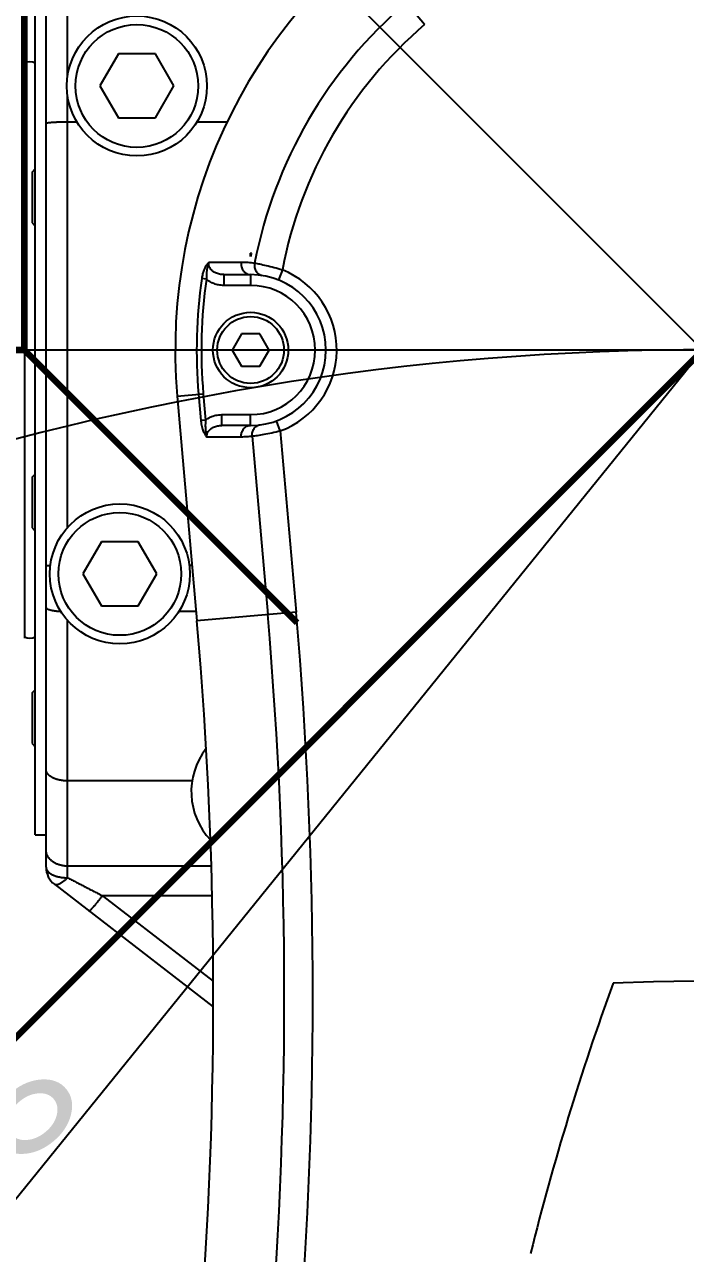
# Model space of a CAD drawing. Extents: x 0 to 4205, y 0 to 2970.
# Drawn here: x 2329 to 2390.4, y 862.3 to 976.4 of the extents above; entities that cross this region are included whole.
import ezdxf

# ---------------------------------------------------------------- set-up
doc = ezdxf.new("R2010")
doc.units = 0
doc.header["$LTSCALE"] = 231.275
doc.header["$PDMODE"] = 3
doc.header["$PDSIZE"] = 0.3125
doc.linetypes.add('CENTER', pattern=[0.6, 0.375, -0.075, 0.075, -0.075])
doc.layers.get('0').update_dxf_attribs({"linetype": 'CONTINUOUS'})
doc.layers.get('Defpoints').update_dxf_attribs({"linetype": 'CONTINUOUS'})
for name, color, linetype in [('5_ALL_CURVE', 7, 'CONTINUOUS'), ('95_ALL_DIM', 7, 'CONTINUOUS'), ('DEFAULT_1', 7, 'CENTER')]:
    doc.layers.add(name, color=color, linetype=linetype)
doc.layers.add('坐标轴', color=10, linetype='CONTINUOUS', lineweight=200)
doc.styles.get("Standard").update_dxf_attribs({"font": 'txt', "width": 0.8})
doc.dimstyles.new('DIMSTYLE_1', dxfattribs={"dimtxt": 20, "dimasz": 7.5, "dimexe": 0.18, "dimexo": 0.0625, "dimgap": 0.09, "dimtad": 1, "dimdec": 3, "dimdsep": 46, "dimtxsty": 'Standard', "dimblk": 'OPEN', "dimblk1": 'OPEN', "dimblk2": 'OPEN', "dimcen": 0.09, "dimadec": 0, "dimazin": 0, "dimtp": 0.001, "dimtm": 0.001, "dimtfac": 1, "dimtdec": 3, "dimtofl": 0, "dimtmove": 0, "dimatfit": 3, "dimldrblk": 'OPEN', "dimfxl": 1, "dimtolj": 1, "dimarcsym": 0})
doc.dimstyles.new('DIMSTYLE_2', dxfattribs={"dimtxt": 20, "dimasz": 7.5, "dimexe": 0.18, "dimexo": 0.0625, "dimgap": 0.09, "dimtad": 1, "dimdec": 3, "dimdsep": 46, "dimtxsty": 'Standard', "dimblk": 'OPEN', "dimblk1": 'OPEN', "dimblk2": 'OPEN', "dimcen": 0.09, "dimadec": 0, "dimazin": 0, "dimtp": 0.5, "dimtm": 0.5, "dimtfac": 1, "dimtdec": 3, "dimtofl": 0, "dimtmove": 0, "dimatfit": 3, "dimldrblk": 'OPEN', "dimfxl": 1, "dimtolj": 1, "dimarcsym": 0})

# ---------------------------------------------------------------- blocks, each defined once
blk = doc.blocks.new('_OPEN')
at = {"color": 0, "linetype": 'ByBlock'}
for p, q in [((0, 0), (-1, 0.233)), ((-1, -0.233), (0, 0)), ((-1, 0), (0, 0))]:
    blk.add_line(p, q, dxfattribs=at)
blk = doc.blocks.new('*D9')
at = {"layer": '95_ALL_DIM', "color": 0, "lineweight": -2, "transparency": 16777216}
for p, q in [((2391.97, 1260.27), (2391.97, 1295.39)), ((2199.03, 166.09), (2187.02, 133.09))]:
    blk.add_line(p, q, dxfattribs=at)
blk.add_arc((2391.97, 696.17), 599.04, 90.71735, 249.28265, dxfattribs=at)
at = {"layer": 'Defpoints', "color": 0, "transparency": 16777216}
for p in [(2391.97, 1260.21), (2391.97, 1207.56), (1911.46, 1053.89), (2390.26, 691.47), (2199.06, 166.14)]:
    blk.add_point(p, dxfattribs=at)
at = {"layer": '95_ALL_DIM', "color": 0, "lineweight": -2, "transparency": 16777216, "xscale": 7.5, "yscale": 7.5, "zscale": 7.5}
for p, rotation in [((2391.97, 1295.21), 0.3586754377824675), ((2187.08, 133.25), 339.6413245622188)]:
    blk.add_blockref('_OPEN', p, dxfattribs=dict(at, rotation=rotation))
at = {"layer": '95_ALL_DIM', "color": 0, "transparency": 16777216, "insert": (1783.99, 733.52), "char_height": 20, "attachment_point": 5, "rotation": 86.4841}
blk.add_mtext('\\A1;-160°', dxfattribs=at)
blk = doc.blocks.new('*D25')
at = {"layer": '95_ALL_DIM', "color": 0, "lineweight": -2, "transparency": 16777216}
for p, q in [((2391.92, 946.21), (2257.72, 1080.42)), ((2392.03, 946.17), (2581.83, 946.17))]:
    blk.add_line(p, q, dxfattribs=at)
blk.add_arc((2391.97, 946.17), 189.68, 2.2656, 132.7344, dxfattribs=at)
at = {"layer": 'Defpoints', "color": 0, "transparency": 16777216}
for p in [(2391.97, 1135.85), (2237.29, 946.17), (2386.97, 946.17), (2395.5, 942.63), (2501.34, 836.79)]:
    blk.add_point(p, dxfattribs=at)
at = {"layer": '95_ALL_DIM', "color": 0, "lineweight": -2, "transparency": 16777216, "xscale": 7.5, "yscale": 7.5, "zscale": 7.5}
for p, rotation in [((2257.84, 1080.29), 223.8671770193098), ((2581.65, 946.17), 271.1328229806631)]:
    blk.add_blockref('_OPEN', p, dxfattribs=dict(at, rotation=rotation))
at = {"layer": '95_ALL_DIM', "color": 0, "transparency": 16777216, "insert": (2501.77, 1113.05), "char_height": 20, "attachment_point": 5, "rotation": 326.6574}
blk.add_mtext('\\A1;+135°', dxfattribs=at)
blk = doc.blocks.new('*D26')
at = {"layer": '95_ALL_DIM', "color": 0, "lineweight": -2, "transparency": 16777216}
blk.add_arc((2391.97, 946.17), 109.77, 183.9155, 227.0845, dxfattribs=at)
at = {"layer": 'Defpoints', "color": 0, "transparency": 16777216}
for p in [(2237.2, 946.17), (2386.97, 946.17), (2388.82, 942.28), (2287, 914.07), (2294.57, 825.89)]:
    blk.add_point(p, dxfattribs=at)
at = {"layer": '95_ALL_DIM', "color": 0, "lineweight": -2, "transparency": 16777216, "xscale": 7.5, "yscale": 7.5, "zscale": 7.5}
for p, rotation in [((2282.2, 946.17), 91.95775256100515), ((2322.89, 860.86), 319.042247439009)]:
    blk.add_blockref('_OPEN', p, dxfattribs=dict(at, rotation=rotation))
at = {"layer": '95_ALL_DIM', "color": 0, "transparency": 16777216, "insert": (2314.96, 882.88), "char_height": 20, "attachment_point": 5, "rotation": 309.4118}
blk.add_mtext('\\A1;-51°', dxfattribs=at)
blk = doc.blocks.new('*D37')
at = {"layer": 'Defpoints', "color": 0, "transparency": 16777216}
for p in [(2328.97, 1038), (2328.97, 946.17), (2391.97, 946.17)]:
    blk.add_point(p, dxfattribs=at)
at = {"layer": '坐标轴', "color": 0, "lineweight": -2, "transparency": 16777216}
for p, q in [((2328.97, 946.23), (2328.97, 1038.18)), ((2391.97, 946.23), (2391.97, 1038.18)), ((2384.47, 1038), (2336.47, 1038))]:
    blk.add_line(p, q, dxfattribs=at)
at = {"layer": '坐标轴', "color": 0, "lineweight": -2, "transparency": 16777216, "xscale": 7.5, "yscale": 7.5, "zscale": 7.5, "rotation": 180}
blk.add_blockref('_OPEN', (2328.97, 1038), dxfattribs=at)
at = {"layer": '坐标轴', "color": 0, "lineweight": -2, "transparency": 16777216, "xscale": 7.5, "yscale": 7.5, "zscale": 7.5}
blk.add_blockref('_OPEN', (2391.97, 1038), dxfattribs=at)
at = {"layer": '坐标轴', "color": 0, "transparency": 16777216, "insert": (2360.47, 1048.09), "char_height": 20, "attachment_point": 5}
blk.add_mtext('\\A1;63', dxfattribs=at)
blk = doc.blocks.new('*D38')
at = {"layer": 'Defpoints', "color": 0, "transparency": 16777216}
for p in [(2141.97, 1037.39), (2141.97, 946.17), (2328.97, 946.17)]:
    blk.add_point(p, dxfattribs=at)
at = {"layer": '坐标轴', "color": 0, "lineweight": -2, "transparency": 16777216}
for p, q in [((2141.97, 946.23), (2141.97, 1037.57)), ((2321.47, 1037.39), (2149.47, 1037.39)), ((2328.97, 946.23), (2328.97, 1037.57))]:
    blk.add_line(p, q, dxfattribs=at)
at = {"layer": '坐标轴', "color": 0, "lineweight": -2, "transparency": 16777216, "xscale": 7.5, "yscale": 7.5, "zscale": 7.5, "rotation": 180}
blk.add_blockref('_OPEN', (2141.97, 1037.39), dxfattribs=at)
at = {"layer": '坐标轴', "color": 0, "lineweight": -2, "transparency": 16777216, "xscale": 7.5, "yscale": 7.5, "zscale": 7.5}
blk.add_blockref('_OPEN', (2328.97, 1037.39), dxfattribs=at)
at = {"layer": '坐标轴', "color": 0, "transparency": 16777216, "insert": (2235.47, 1047.48), "char_height": 20, "attachment_point": 5}
blk.add_mtext('\\A1;187', dxfattribs=at)

msp = doc.modelspace()

# ---------------------------------------------------------------- linework, layer by layer
for p, q in [((2332.9681, 971.6022), (2332.9681, 992.8715)), ((2329.9681, 901.1674), (2329.9681, 991.1229)), ((2330.9681, 898.1505), (2330.9681, 990.9313)), ((2366.1303, 976.3791), (2364.4086, 978.3922)), ((2337.6872, 973.6497), (2335.9722, 970.6793)), ((2341.1172, 973.6497), (2337.6872, 973.6497)), ((2342.8322, 970.6793), (2341.1172, 973.6497)), ((2328.9681, 972.9174), (2328.9681, 919.4174)), ((2332.9681, 929.707), (2332.9681, 969.7564)), ((2335.9722, 970.6793), (2337.6872, 967.7088)), ((2341.1172, 967.7088), (2342.8322, 970.6793)), ((2337.6872, 967.7088), (2341.1172, 967.7088)), ((2333.8342, 967.3255), (2332.9681, 967.3255)), ((2347.7715, 967.3255), (2344.9702, 967.3255)), ((2329.6681, 962.6767), (2329.9681, 962.9767)), ((2329.6681, 962.6767), (2329.6681, 957.9767)), ((2329.6681, 957.9767), (2329.9681, 957.6767)), ((2349.9681, 954.8365), (2349.9681, 955.1674)), ((2345.8635, 952.7547), (2345.4265, 952.8171)), ((2347.4725, 953.1674), (2349.9681, 953.1674)), ((2347.4726, 953.1674), (2347.4726, 952.1674)), ((2349.9681, 953.1674), (2349.9681, 952.1674)), ((2352.9164, 953.6043), (2352.5479, 952.6747)), ((2349.9681, 952.1674), (2347.4726, 952.1674)), ((2349.1081, 947.657), (2348.2481, 946.1674)), ((2350.8281, 947.657), (2349.1081, 947.657)), ((2351.6881, 946.1674), (2350.8281, 947.657)), ((2348.2481, 946.1674), (2349.1081, 944.6778)), ((2350.8281, 944.6778), (2351.6881, 946.1674)), ((2349.1081, 944.6778), (2350.8281, 944.6778)), ((2343.1545, 941.8968), (2345.5726, 942.1083)), ((2343.1545, 941.8968), (2344.9802, 921.0297)), ((2345.1328, 942.0699), (2345.3464, 939.6284)), ((2345.5726, 942.1083), (2345.7861, 939.6666)), ((2347.2864, 939.1674), (2347.2864, 940.1674)), ((2347.2864, 940.1674), (2349.9681, 940.1674)), ((2349.9681, 939.1674), (2349.9681, 940.1674)), ((2345.7861, 939.6668), (2345.3464, 939.6284)), ((2349.9681, 939.1674), (2347.2863, 939.1674)), ((2352.7199, 938.6556), (2352.3759, 939.5946)), ((2349.0885, 938.0905), (2345.9056, 938.0906)), ((2350.1047, 938.1553), (2351.5527, 921.6047)), ((2352.7199, 938.6556), (2354.1915, 921.8356)), ((2329.6681, 934.3581), (2329.9681, 934.6581)), ((2329.6681, 934.3581), (2329.6681, 929.6581)), ((2329.6681, 929.6581), (2329.9681, 929.3581)), ((2336.1054, 928.3525), (2334.3904, 925.3821)), ((2339.5354, 928.3525), (2336.1054, 928.3525)), ((2341.2504, 925.3821), (2339.5354, 928.3525)), ((2330.9681, 926.1674), (2331.368, 926.1674)), ((2334.3904, 925.3821), (2336.1054, 922.4116)), ((2339.5354, 922.4116), (2341.2504, 925.3821)), ((2344.5307, 926.1674), (2344.2728, 926.1674)), ((2336.1054, 922.4116), (2339.5354, 922.4116)), ((2344.9053, 921.885), (2343.2995, 921.885)), ((2354.1915, 921.8356), (2344.9802, 921.0297)), ((2332.9681, 897.1728), (2332.9681, 921.0572)), ((2329.6681, 914.3339), (2329.9681, 914.6339)), ((2329.6681, 914.3339), (2329.6681, 909.6339)), ((2329.6681, 909.6339), (2329.9681, 909.3339)), ((2344.5352, 906.1674), (2332.9681, 906.1674)), ((2329.9681, 901.1674), (2330.9681, 901.1674)), ((2346.3157, 898.2495), (2332.9681, 898.2495)), ((2331.7465, 896.5669), (2346.4834, 885.1985)), ((2336.1957, 895.5129), (2346.4834, 887.5767)), ((2346.3774, 895.5129), (2336.1957, 895.5129))]:
    msp.add_line(p, q)
for centre, radius in [((2339.4022, 970.6793), 6.5), ((2339.4022, 970.6793), 5.7), ((2349.9681, 946.1674), 3.5), ((2349.9681, 946.1674), 3.1), ((2337.8204, 925.3821), 6.5), ((2337.8204, 925.3821), 5.7)]:
    msp.add_circle(centre, radius)
for centre, radius, start, end in [((2391.9681, 946.1674), 49, 355, 185), ((2391.9681, 946.1674), 42.4023, 130.537895, 169.026597), ((2391.9681, 946.1674), 39.7535, 130.537251, 169.21786), ((2329.4681, 971.9174), 1, 60, 120), ((2349.9681, 946.1674), 9, 89.556826, 90), ((2391.9681, 946.1674), 42.8853, 167.886108, 168.337582), ((2391.9681, 946.1674), 47.0142, 171.868762, 185), ((2391.9681, 946.1674), 46.5727, 171.868778, 185), ((2349.9681, 946.1674), 7, 270, 90), ((2349.9681, 946.1674), 7.9999, 290.119697, 68.374252), ((2349.9681, 946.1674), 6, 270, 90), ((1946.5023, 886.1674), 409.2465, 355, 5), ((1946.5023, 886.1674), 400, 355, 5), ((1946.5023, 886.1674), 406.5977, 355, 5), ((2329.4681, 920.4174), 1, 240, 300), ((2350.9559, 905.1552), 6.5, 142.156632, 223.458621), ((2332.9681, 898.1505), 2, 180, 232.352379)]:
    msp.add_arc(centre, radius, start, end)
for points, start_tangent, end_tangent in [([(2332.9681, 967.3255), (2332.8557, 967.3253), (2332.7438, 967.3246), (2332.6325, 967.3235), (2332.5224, 967.3219), (2332.4136, 967.3199), (2332.3066, 967.3174), (2332.2017, 967.3145), (2332.0993, 967.3112), (2331.9995, 967.3074), (2331.9029, 967.3033), (2331.8096, 967.2988), (2331.72, 967.2939), (2331.6343, 967.2887), (2331.5528, 967.2831), (2331.4758, 967.2772), (2331.4035, 967.271), (2331.3362, 967.2645), (2331.2739, 967.2578), (2331.217, 967.2508), (2331.1656, 967.2436), (2331.1199, 967.2362), (2331.08, 967.2286), (2331.046, 967.2209), (2331.0181, 967.213), (2330.9962, 967.2051), (2330.9806, 967.197), (2330.9712, 967.189), (2330.9681, 967.1809)], (-1, 0), (0, -1)), ([(2346.0962, 954.3219), (2345.988, 954.2138), (2345.8693, 954.0613), (2345.7446, 953.8527), (2345.6215, 953.5787), (2345.5105, 953.2336), (2345.4265, 952.8171)], (-0.74999422, -0.66144439), (-0.14155916, -0.9899298)), ([(2346.0962, 954.3219), (2346.016, 954.1153), (2345.9567, 953.8929), (2345.9115, 953.6533), (2345.8779, 953.388), (2345.8594, 953.0894), (2345.8635, 952.7547)], (-0.4265752, -0.9044521), (0.05439105, -0.99851971)), ([(2347.4725, 953.1674), (2347.0659, 953.211), (2346.7126, 953.3293), (2346.4355, 953.4997), (2346.2395, 953.702), (2346.1236, 953.9176), (2346.0805, 954.1286), (2346.0962, 954.3219)], (-1, -0.00004155), (0.21321202, 0.97700595)), ([(2346.0962, 954.3219), (2347.608, 954.3271), (2349.1007, 954.3326)], (0.99999447, 0.00332674), (0.99999281, 0.00379306)), ([(2349.1007, 954.3326), (2349.1201, 953.9024), (2349.2968, 953.5214), (2349.5981, 953.2602), (2349.9681, 953.1674)], (-0.14574357, -0.9893224), (1, 0.00000001)), ([(2349.1007, 954.3326), (2349.7194, 954.3106), (2350.341, 954.2388)], (0.99999281, 0.00379297), (0.98803535, -0.15422756)), ([(2350.3411, 954.2388), (2350.3386, 953.8421), (2350.4737, 953.4816), (2350.725, 953.2145), (2351.0529, 953.0829)], (-0.18255712, -0.98319525), (0.98790822, -0.15503984)), ([(2350.341, 954.2388), (2350.8082, 954.1536), (2351.4257, 954.0207), (2352.1456, 953.8368), (2352.9164, 953.6043)], (0.98608215, -0.16625879), (0.95067954, -0.31017482)), ([(2347.4726, 952.1674), (2346.9995, 952.2112), (2346.5671, 952.333), (2346.1853, 952.5191), (2345.8635, 952.7547)], (-0.99999999, -0.00014232), (-0.7501047, 0.66131909)), ([(2345.7861, 939.6666), (2346.2215, 939.9331), (2346.7311, 940.1065), (2347.2864, 940.1674)], (0.7890229, 0.61436378), (0.99999999, -0.00014871)), ([(2345.3464, 939.6284), (2345.3854, 939.3209), (2345.4403, 939.0531), (2345.5046, 938.825), (2345.5735, 938.6342), (2345.6435, 938.4771), (2345.7124, 938.349), (2345.779, 938.245), (2345.9056, 938.0906)], (0.08705397, -0.9962036), (0.69341607, -0.72053741)), ([(2345.7861, 939.6666), (2345.7664, 939.4231), (2345.7599, 939.2012), (2345.7625, 939.0005), (2345.7719, 938.8195), (2345.7866, 938.6554), (2345.8059, 938.5041), (2345.8309, 938.3621), (2345.863, 938.2253), (2345.9057, 938.0905)], (-0.10878542, -0.99406526), (0.34521129, -0.93852499)), ([(2345.9057, 938.0906), (2345.9232, 938.3434), (2346.0304, 938.5887), (2346.2294, 938.8135), (2346.5175, 938.9991), (2346.8801, 939.1234), (2347.2862, 939.1674)], (-0.10648832, 0.99431395), (1, -0.00004305)), ([(2349.0885, 938.0905), (2349.1349, 938.4961), (2349.3207, 938.8468), (2349.6148, 939.0838), (2349.9681, 939.1674)], (-0.06793368, 0.99768984), (1, 0)), ([(2350.1047, 938.1553), (2350.1328, 938.5336), (2350.2848, 938.868), (2350.5386, 939.1099), (2350.8573, 939.2241)], (-0.09596278, 0.99538492), (0.99189855, 0.12703252)), ([(2350.1047, 938.1553), (2349.5988, 938.1067), (2349.0885, 938.0905)], (-0.99189807, -0.12703632), (-1, -0.0000053)), ([(2352.7199, 938.6556), (2351.9324, 938.4614), (2351.2009, 938.3153), (2350.5759, 938.2155), (2350.1047, 938.1553)], (-0.96490864, -0.26258582), (-0.99350627, -0.11377735)), ([(2330.9681, 922.2743), (2330.9724, 922.2488), (2330.9852, 922.2234), (2331.0066, 922.1983), (2331.0364, 922.1734), (2331.0745, 922.149), (2331.1207, 922.1251), (2331.1749, 922.1019), (2331.2367, 922.0794), (2331.306, 922.0578), (2331.3824, 922.037), (2331.4657, 922.0173), (2331.5553, 921.9987), (2331.6511, 921.9813), (2331.7525, 921.9652), (2331.8591, 921.9503), (2331.9705, 921.9369), (2332.0861, 921.9249), (2332.2056, 921.9144), (2332.3283, 921.9054)], (0, -1), (0.99784746, -0.06557776)), ([(2332.9681, 906.1674), (2332.8376, 906.1697), (2332.7081, 906.1765), (2332.5801, 906.1877), (2332.4542, 906.2032), (2332.3308, 906.223), (2332.2104, 906.2469), (2332.0936, 906.2747), (2331.9807, 906.3064), (2331.8721, 906.3417), (2331.7684, 906.3805), (2331.6697, 906.4226), (2331.5765, 906.4678), (2331.4892, 906.5158), (2331.4079, 906.5665), (2331.3329, 906.6196), (2331.2645, 906.675), (2331.2029, 906.7323), (2331.1482, 906.7913), (2331.1006, 906.8519), (2331.0602, 906.9137), (2331.027, 906.9766), (2331.0012, 907.0402), (2330.9828, 907.1044), (2330.9717, 907.1689), (2330.9681, 907.2335)], (-1, 0), (0, 1)), ([(2332.9681, 898.2495), (2332.8373, 898.2527), (2332.707, 898.2625), (2332.5779, 898.2786), (2332.4504, 898.3012), (2332.3252, 898.33), (2332.2027, 898.3649), (2332.0835, 898.4058), (2331.9681, 898.4526), (2331.8569, 898.505), (2331.7505, 898.5628), (2331.6494, 898.6257), (2331.5539, 898.6935), (2331.4644, 898.7659), (2331.3814, 898.8426), (2331.3051, 898.9233), (2331.236, 899.0075), (2331.1743, 899.095), (2331.1203, 899.1854), (2331.0742, 899.2782), (2331.0362, 899.3732), (2331.0065, 899.4698), (2330.9852, 899.5677), (2330.9724, 899.6664), (2330.9681, 899.7656)], (-1, 0), (0, 1)), ([(2330.9681, 898.1505), (2330.9724, 898.0866), (2330.9852, 898.0229), (2331.0065, 897.9598), (2331.0362, 897.8975), (2331.0742, 897.8362), (2331.1203, 897.7764), (2331.1743, 897.7181), (2331.236, 897.6616), (2331.3051, 897.6073), (2331.3814, 897.5553), (2331.4644, 897.5059), (2331.5539, 897.4592), (2331.6494, 897.4154), (2331.7505, 897.3748), (2331.8569, 897.3376), (2331.9681, 897.3038), (2332.0835, 897.2736), (2332.2027, 897.2472), (2332.3252, 897.2247), (2332.4504, 897.2061), (2332.5779, 897.1916), (2332.707, 897.1812), (2332.8373, 897.1749), (2332.9681, 897.1728)], (0, -1), (1, 0)), ([(2332.9681, 897.1728), (2332.8767, 897.085), (2332.7858, 897.0022), (2332.6957, 896.925), (2332.6069, 896.8535), (2332.5199, 896.7883), (2332.435, 896.7295), (2332.3526, 896.6775), (2332.2731, 896.6325), (2332.197, 896.5948), (2332.1245, 896.5644), (2332.0561, 896.5416), (2331.992, 896.5265), (2331.9325, 896.5191), (2331.878, 896.5194), (2331.8286, 896.5276), (2331.7847, 896.5434), (2331.7465, 896.5669)], (-0.71429706, -0.69984263), (-0.79178226, 0.61080345)), ([(2332.9681, 897.1728), (2333.3246, 896.9895), (2333.6973, 896.7978), (2334.0853, 896.5982), (2334.4869, 896.3917), (2334.9, 896.1793), (2335.3232, 895.9616), (2335.7555, 895.7392), (2336.1957, 895.5129)], (0.88928705, -0.45734947), (0.88928995, -0.45734385)), ([(2336.1957, 895.5129), (2336.1117, 895.4049), (2336.028, 895.2981), (2335.9451, 895.193), (2335.8635, 895.0901), (2335.7833, 894.9899), (2335.7052, 894.8929), (2335.6293, 894.7995), (2335.5562, 894.7102), (2335.486, 894.6253), (2335.4192, 894.5454), (2335.3561, 894.4707), (2335.2969, 894.4016), (2335.242, 894.3385), (2335.1916, 894.2817), (2335.1459, 894.2313), (2335.1052, 894.1877), (2335.0697, 894.1511), (2335.0394, 894.1215), (2335.0146, 894.0993), (2334.9954, 894.0844), (2334.9819, 894.077), (2334.9741, 894.0771)], (-0.61289811, -0.79016195), (-0.79178226, 0.61080345))]:
    msp.add_spline(points, degree=3, dxfattribs=dict(start_tangent=start_tangent, end_tangent=end_tangent))
at = {"layer": '5_ALL_CURVE'}
msp.add_line((2391.9681, 946.1674), (2234.638, 751.8809), dxfattribs=at)
for centre, radius, start, end in [((2391.9681, 696.1674), 500, 25, 250), ((2391.9681, 696.1674), 250, 25, 250), ((2391.9681, 696.1674), 191.4, 22.486134, 92.492771), ((2618.545, 801.822), 250, 159.985541, 166)]:
    msp.add_arc(centre, radius, start, end, dxfattribs=at)
at = {"layer": 'DEFAULT_1'}
msp.add_line((2391.9681, 946.1674), (2254.4644, 946.1674), dxfattribs=at)
at = {"layer": '坐标轴'}
for q in [(2328.9681, 997.4276), (2354.2757, 920.8598)]:
    msp.add_line((2328.9681, 946.1674), q, dxfattribs=at)
at = {"layer": '坐标轴', "color": 6}
for p, q in [((2328.9681, 946.1674), (2275.3833, 946.1674)), ((2391.9681, 946.1674), (2303.6682, 857.8676))]:
    msp.add_line(p, q, dxfattribs=at)

# ---------------------------------------------------------------- dimensions: what is measured, and where the dimension line sits
at = {"layer": '95_ALL_DIM'}
for base, line1, line2, text, picture, middle in [((1911.465, 1053.8887), ((2391.9681, 1207.5593), (2391.9681, 1260.2064)), ((2199.0554, 166.1441), (2390.258, 691.4689)), '-<>', '*D9', (1794.0566, 732.9039)), ((2391.9681, 1135.8468), ((2395.5036, 942.6319), (2501.3429, 836.7926)), ((2237.2887, 946.1674), (2386.9681, 946.1674)), '+<>', '*D25', (2496.2242, 1104.6254)), ((2286.9952, 914.074), ((2386.9681, 946.1674), (2237.1988, 946.1674)), ((2294.5686, 825.8891), (2388.8215, 942.2817)), '-<>', '*D26', (2307.1601, 876.476))]:
    dim = msp.add_angular_dim_2l(base=base, line1=line1, line2=line2, text=text, dimstyle='DIMSTYLE_2', dxfattribs=at)
    dim.commit()
    dim.dimension.update_dxf_attribs({"geometry": picture, "text_midpoint": middle, "dimtype": 162})
at = {"layer": '坐标轴', "color": 2}
for base, p1, p2, picture, middle in [((2328.9681, 1038.0021), (2391.9681, 946.1674), (2328.9681, 946.1674), '*D37', (2360.4681, 1048.0921)), ((2141.9681, 1037.3862), (2328.9681, 946.1674), (2141.9681, 946.1674), '*D38', (2235.4681, 1047.4762))]:
    dim = msp.add_linear_dim(base=base, p1=p1, p2=p2, dimstyle='DIMSTYLE_1', dxfattribs=at)
    dim.commit()
    dim.dimension.update_dxf_attribs({"geometry": picture, "text_midpoint": middle})

doc.saveas('drawing.dxf')
